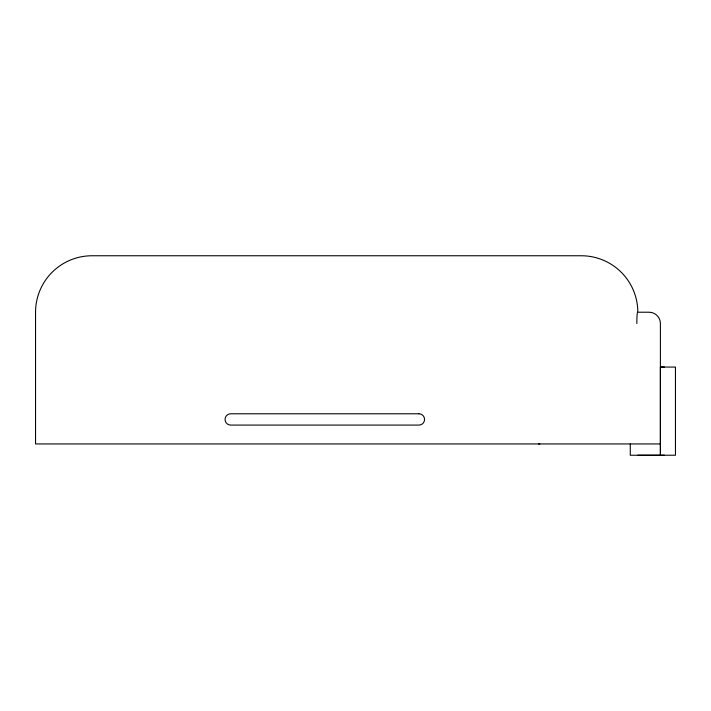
<?xml version="1.0" encoding="UTF-8"?>
<svg xmlns="http://www.w3.org/2000/svg" width="711" height="711" viewBox="0 0 711 711"><rect width="100%" height="100%" fill="white"/><g stroke="black" fill="none" stroke-linecap="round" stroke-linejoin="round"><path stroke-width="1.07" d="M630.275 443.948L630.284 455.244L660.395 455.244L660.395 323.514A11.296 11.296 0 0 0 649.099 312.218L637.811 312.218A56.462 56.462 0 0 0 581.349 255.756L92.012 255.756A56.462 56.462 0 0 0 35.55 312.218L35.55 443.948L660.395 443.948M664.43 455.227L660.395 455.236L660.403 367.072L664.421 367.072M660.395 367.072L675.45 367.072L675.45 455.227L637.811 455.227M538.645 443.948L539.889 443.948M636.843 323.514A11.305 0.738 -90 0 1 637.58 312.227M418.903 413.784L230.702 413.784A5.644 5.644 0 0 0 225.058 419.437A5.644 5.644 0 0 0 230.702 425.08L418.903 425.08A5.644 5.644 0 0 0 424.556 419.437A5.644 5.644 0 0 0 418.903 413.784"/></g></svg>
